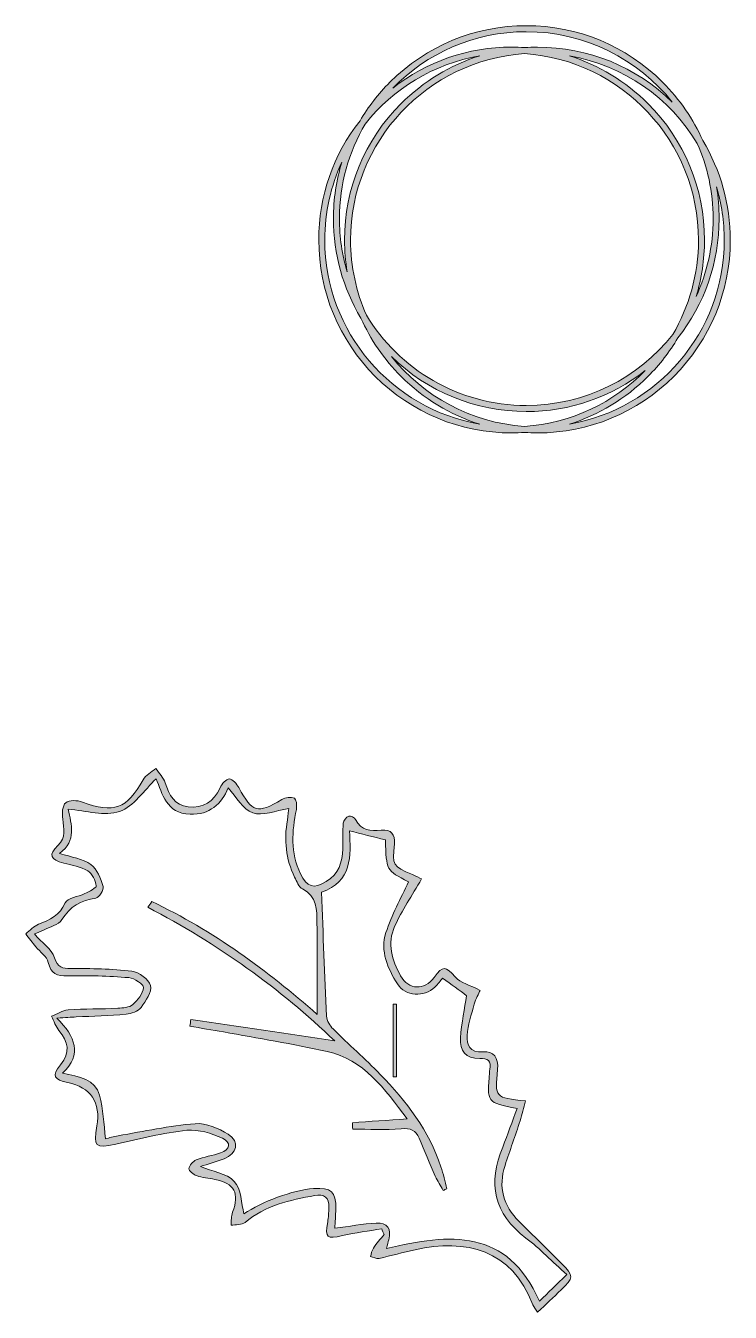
# Model space of a CAD drawing. Header units: inches. Extents: x 792 to 7891, y -1083 to 2748.
# Drawn here: x 2587 to 3759, y -1052 to 1087 of the extents above; entities that cross this region are included whole.
import ezdxf

# ---------------------------------------------------------------- set-up
doc = ezdxf.new("R2010")
doc.units = ezdxf.units.IN
doc.header["$MEASUREMENT"] = 0
doc.layers.add('Layer 1', color=7, linetype='Continuous')

# ---------------------------------------------------------------- blocks, each defined once
blk = doc.blocks.new('block 7')
at = {"layer": 'Layer 1', "lineweight": 0}
for points, knots in [([(3478.6, -971.3), (3455.1, -947.8), (3431.2, -924.6), (3407.6, -901.2), (3380.8, -874.8), (3372.3, -843.8), (3384.1, -807.8), (3392.2, -783), (3401.1, -758.5), (3409.2, -733.7), (3412.7, -723), (3415.1, -711.9), (3418.1, -700.7), (3367.5, -695.3), (3366.9, -695.3), (3371.6, -648.1), (3373.6, -628.5), (3365.4, -617.8), (3347.2, -619), (3325.6, -620.5), (3319.7, -607.8), (3320.9, -591.8), (3322.3, -574.3), (3328, -557), (3332.8, -539.8), (3335.4, -530.6), (3340.2, -522), (3342.5, -516.8), (3326.1, -508.3), (3310.2, -504.4), (3301.1, -494.4), (3284.7, -476.4), (3281.4, -474.9), (3266.2, -495.2), (3249.7, -517.2), (3223.7, -516.4), (3210.3, -492.5), (3196, -466.8), (3187.9, -438.5), (3200.4, -410.5), (3212.3, -383.8), (3229.2, -359.3), (3245.2, -331.5), (3241.4, -329.6), (3235.9, -326.6), (3230.2, -324.2), (3196.5, -309.9), (3196.6, -309.9), (3199.9, -272.9), (3201.3, -257.2), (3195, -248.7), (3177.9, -250.4), (3160.7, -252.1), (3144.5, -251.4), (3135.5, -232.5), (3133.9, -229.3), (3126.7, -225.8), (3124.1, -226.9), (3120, -228.8), (3115.4, -234.3), (3115, -238.5), (3113.8, -252.7), (3114.8, -267), (3114.2, -281.2), (3113.3, -303.5), (3107.6, -323.4), (3086.7, -335.8), (3065.1, -348.6), (3054.9, -345.3), (3043.8, -322.7), (3026.6, -287.9), (3029.7, -252.2), (3036.9, -215.9), (3038.1, -209.7), (3036.8, -198.2), (3033.8, -197.1), (3027.7, -194.8), (3018.4, -196.1), (3012.6, -199.5), (2971.7, -223.6), (2963.8, -221.5), (2941.2, -179.6), (2937.8, -173.4), (2930.8, -165.1), (2925.4, -165.1), (2920.2, -165), (2912.8, -173.5), (2910.1, -179.8), (2899.8, -203.4), (2881.5, -213.9), (2857.2, -211.6), (2834.2, -209.4), (2825.3, -191.6), (2818.7, -171.6), (2815.8, -162.9), (2808.4, -155.8), (2803, -147.9), (2795.9, -154), (2786.2, -158.8), (2782, -166.5), (2755.5, -214.8), (2732.6, -223.2), (2681.2, -203.7), (2672.8, -200.5), (2659, -199.9), (2653.2, -204.7), (2647.6, -209.3), (2647.1, -222.8), (2648.2, -231.9), (2650.2, -247.8), (2654.4, -262.3), (2640.4, -275.9), (2624.3, -291.5), (2627.5, -299), (2649.9, -305.1), (2663.6, -308.8), (2678.3, -311.1), (2690.2, -318.1), (2697.6, -322.4), (2702.4, -334), (2704, -343.1), (2704.6, -346.2), (2692.2, -352.3), (2685.1, -355.8), (2674.1, -361.3), (2656.1, -362.8), (2652.5, -371), (2643.2, -391.9), (2627.1, -399.5), (2608.2, -406.8), (2600.2, -410), (2593.9, -417.4), (2586.7, -422.9), (2592.4, -430), (2597.9, -437.3), (2603.6, -444.4), (2610.7, -453), (2622, -460.5), (2624.3, -470.2), (2628.8, -489.3), (2638.6, -493.1), (2656.4, -492.7), (2690.3, -492), (2724.4, -492.8), (2758.2, -495.6), (2767.3, -496.3), (2783.4, -507.3), (2782.8, -512), (2781.6, -522.2), (2773.2, -533.1), (2764.8, -540.3), (2759.1, -545.3), (2748.6, -546.1), (2740.1, -546.5), (2712.5, -547.8), (2684.7, -547.3), (2657.1, -549.4), (2647.7, -550), (2638.8, -556.2), (2629.7, -559.8), (2633.7, -567.8), (2636.5, -576.8), (2642, -583.6), (2657.1, -602.4), (2662, -619.7), (2644.5, -640.8), (2629.8, -658.6), (2633.7, -665.5), (2656.6, -670.1), (2694.4, -677.7), (2711.9, -703.7), (2705.2, -742.3), (2699.2, -777.3), (2702.5, -779.9), (2736.5, -772.4), (2775.8, -763.7), (2815.2, -753.8), (2855, -749.5), (2874.1, -747.5), (2895.6, -754.6), (2913.8, -762.6), (2929.1, -769.2), (2926.9, -781.3), (2911, -787), (2897.7, -791.8), (2883.2, -793.5), (2870.1, -798.7), (2864.8, -800.8), (2859.3, -807.9), (2858.3, -813.6), (2857.7, -816.6), (2865.7, -823.1), (2870.9, -824.9), (2880.5, -828.2), (2891, -829.2), (2901.1, -831.1), (2934, -837.6), (2942.8, -854.4), (2930.9, -885.9), (2928.4, -892.4), (2929, -900.2), (2928.2, -907.4), (2936.1, -906), (2946.1, -907.1), (2951.5, -902.6), (2985.3, -874.6), (3025.9, -865.4), (3067.4, -858), (3082.6, -855.3), (3092.3, -860.8), (3091.1, -878.2), (3090.6, -886.1), (3090.4, -894), (3089.1, -901.8), (3084.7, -929.1), (3086.9, -930.6), (3113.9, -924.5), (3135.3, -919.6), (3157.2, -917), (3178.9, -913.4), (3180.2, -916.5), (3181.6, -919.7), (3183, -922.8), (3176.9, -930.3), (3170.4, -937.5), (3165, -945.5), (3162.3, -949.5), (3161.6, -954.9), (3160.1, -959.6), (3164.9, -960.7), (3170.1, -963.4), (3174.4, -962.5), (3194.5, -958.2), (3214.3, -952.5), (3234.3, -948), (3318.8, -929.2), (3395.2, -948), (3430.3, -1039.5), (3431.9, -1043.6), (3435.1, -1047), (3438.3, -1052.1), (3452.2, -1038.8), (3464.7, -1026.9), (3477.2, -1015), (3498.2, -995.1), (3498.5, -991.3), (3478.6, -971.3)], [0, 0, 0, 0, 1, 1, 1, 2, 2, 2, 3, 3, 3, 4, 4, 4, 5, 5, 5, 6, 6, 6, 7, 7, 7, 8, 8, 8, 9, 9, 9, 10, 10, 10, 11, 11, 11, 12, 12, 12, 13, 13, 13, 14, 14, 14, 15, 15, 15, 16, 16, 16, 17, 17, 17, 18, 18, 18, 19, 19, 19, 20, 20, 20, 21, 21, 21, 22, 22, 22, 23, 23, 23, 24, 24, 24, 25, 25, 25, 26, 26, 26, 27, 27, 27, 28, 28, 28, 29, 29, 29, 30, 30, 30, 31, 31, 31, 32, 32, 32, 33, 33, 33, 34, 34, 34, 35, 35, 35, 36, 36, 36, 37, 37, 37, 38, 38, 38, 39, 39, 39, 40, 40, 40, 41, 41, 41, 42, 42, 42, 43, 43, 43, 44, 44, 44, 45, 45, 45, 46, 46, 46, 47, 47, 47, 48, 48, 48, 49, 49, 49, 50, 50, 50, 51, 51, 51, 52, 52, 52, 53, 53, 53, 54, 54, 54, 55, 55, 55, 56, 56, 56, 57, 57, 57, 58, 58, 58, 59, 59, 59, 60, 60, 60, 61, 61, 61, 62, 62, 62, 63, 63, 63, 64, 64, 64, 65, 65, 65, 66, 66, 66, 67, 67, 67, 68, 68, 68, 69, 69, 69, 70, 70, 70, 71, 71, 71, 72, 72, 72, 73, 73, 73, 74, 74, 74, 75, 75, 75, 76, 76, 76, 77, 77, 77, 78, 78, 78, 79, 79, 79, 80, 80, 80, 81, 81, 81, 82, 82, 82, 82]), ([(3441.1, -1033.8), (3388.3, -912.4), (3291.6, -920.6), (3187.1, -946.2), (3188.7, -939.6), (3189.6, -935.5), (3190.7, -931.5), (3195.5, -913.3), (3188.2, -902.6), (3169.8, -903.7), (3147.1, -905.1), (3124.6, -909.3), (3100.7, -912.5), (3101.3, -902.3), (3102.4, -891.4), (3102.6, -880.5), (3103.1, -851.3), (3095.2, -844.2), (3065.6, -846.4), (3031.1, -848.8), (2979, -868.4), (2949.7, -888.4), (2945.1, -871.1), (2945.5, -847.1), (2933.7, -834.5), (2920.9, -820.8), (2896.7, -817.6), (2877.2, -809.8), (2890, -805.6), (2903.6, -801.6), (2916.8, -796.7), (2938.5, -788.7), (2943.1, -768.2), (2923.5, -756.1), (2907.5, -746.1), (2886.6, -737.1), (2868.7, -738.5), (2825.7, -741.8), (2783.1, -751.3), (2740.4, -758.6), (2732.7, -759.9), (2725.2, -762.1), (2719.7, -763.4), (2716.5, -738.4), (2715.8, -714.1), (2709.6, -691.3), (2702.3, -664.2), (2676.2, -660.6), (2648.1, -654.4), (2681, -622.7), (2669.5, -594.1), (2638.6, -563), (2653.2, -562), (2662, -561.4), (2670.8, -560.9), (2698.4, -559.5), (2726.1, -559), (2753.6, -556.4), (2762.4, -555.6), (2773.5, -551.5), (2778.5, -545.1), (2786.6, -534.5), (2796.9, -519.1), (2794.4, -508.7), (2791.8, -498.5), (2775, -486.4), (2763.3, -484.9), (2729.7, -480.6), (2695.6, -480.5), (2661.6, -480.5), (2647.3, -480.5), (2640.4, -478.6), (2634.6, -462.7), (2629.2, -448), (2613.6, -437.1), (2601.2, -422.9), (2605.8, -421), (2611.4, -419.2), (2616.5, -416.5), (2627, -411.1), (2641.3, -407.9), (2646.8, -399.1), (2660.6, -377.5), (2678.4, -366.8), (2703.3, -363.3), (2708.5, -362.5), (2717.2, -349), (2715.7, -344.1), (2711.6, -330.8), (2705.6, -314.9), (2695.1, -307.5), (2681.7, -297.9), (2663.1, -295.5), (2643.1, -288.9), (2671.9, -267.9), (2662.7, -240.8), (2657.3, -215.6), (2687.6, -217.8), (2718.4, -227.8), (2742.9, -219.3), (2766.5, -211.2), (2783.5, -184), (2803.8, -164.9), (2813.8, -189.5), (2820.6, -222.7), (2860, -223.9), (2892.7, -225), (2912.6, -206.7), (2923.4, -180.1), (2937.1, -194.9), (2948, -216), (2964.3, -221.7), (2980.7, -227.4), (3002.5, -217.8), (3024.3, -214.5), (3023.9, -217.6), (3023.4, -225.6), (3022, -233.5), (3016.2, -266.4), (3019.2, -298.3), (3034, -328.5), (3037.5, -335.5), (3040.8, -344.8), (3046.9, -348), (3071.4, -360.6), (3070.9, -383), (3071.2, -404.8), (3071.8, -455.3), (3071.4, -505.8), (3071.4, -556.7), (2989.1, -484.2), (2898.7, -417.3), (2796.3, -369.1), (2794.1, -372.3), (2791.9, -375.5), (2789.7, -378.6), (2905.5, -438.9), (3010.3, -513.8), (3100.8, -600.8), (3022.7, -589.2), (2942.1, -577.3), (2861.6, -565.4), (2860.9, -569.1), (2860.2, -572.8), (2859.6, -576.4), (2878.2, -579.6), (2897, -582.5), (2915.6, -585.9), (2973.1, -596.5), (3030.8, -605.8), (3087.9, -618.3), (3149.1, -631.7), (3182.8, -680), (3221.3, -730.4), (3188.1, -732.7), (3159.1, -734.8), (3130.1, -736.8), (3130.3, -740.4), (3130.5, -744), (3130.7, -747.5), (3157.6, -747.5), (3184.7, -749.1), (3211.4, -746.9), (3226.5, -745.6), (3235.5, -748.8), (3241.1, -762.6), (3249.8, -783.8), (3258.7, -804.9), (3268, -825.9), (3271.6, -834), (3276.6, -841.6), (3281, -849.4), (3283.1, -848.6), (3285.2, -847.8), (3287.3, -846.9), (3284, -834.6), (3281.4, -822.1), (3277.4, -810), (3257.3, -750), (3220.1, -701.1), (3176.6, -656.6), (3151.2, -630.7), (3123.9, -606.6), (3098.2, -581), (3092.8, -575.6), (3087.5, -567.1), (3087.1, -559.8), (3083.8, -492), (3081.5, -424.2), (3078.8, -353.4), (3129, -336.7), (3128.4, -293.3), (3125.1, -251.5), (3145.2, -256.5), (3164.9, -261.5), (3185, -266.5), (3186.5, -317.4), (3186.5, -317.4), (3223.4, -336), (3210.6, -364.3), (3195.4, -391.6), (3185.9, -420.7), (3175.8, -451.4), (3188.9, -480.3), (3205.1, -506), (3218.4, -527.1), (3249.1, -528.6), (3267.5, -511.2), (3272.6, -506.4), (3276.6, -500.5), (3280.2, -496.2), (3295, -507.1), (3308, -516.7), (3320.1, -525.6), (3317, -546.4), (3311.5, -571), (3310, -595.9), (3308.8, -616.2), (3317.7, -631.4), (3342.3, -629.8), (3354.9, -629.1), (3362.3, -634.3), (3358.7, -648.5), (3358.3, -650), (3358.3, -651.6), (3358.2, -653.2), (3353.7, -703.1), (3353.7, -703.1), (3404, -713.4), (3396, -734.9), (3388.7, -756.4), (3380.1, -777.3), (3355.4, -837.5), (3365.1, -888), (3418.9, -928.7), (3442.1, -946.3), (3462.5, -967.6), (3486.6, -989.5), (3469.1, -1006.5), (3456.4, -1018.9), (3441.1, -1033.8)], [0, 0, 0, 0, 1, 1, 1, 2, 2, 2, 3, 3, 3, 4, 4, 4, 5, 5, 5, 6, 6, 6, 7, 7, 7, 8, 8, 8, 9, 9, 9, 10, 10, 10, 11, 11, 11, 12, 12, 12, 13, 13, 13, 14, 14, 14, 15, 15, 15, 16, 16, 16, 17, 17, 17, 18, 18, 18, 19, 19, 19, 20, 20, 20, 21, 21, 21, 22, 22, 22, 23, 23, 23, 24, 24, 24, 25, 25, 25, 26, 26, 26, 27, 27, 27, 28, 28, 28, 29, 29, 29, 30, 30, 30, 31, 31, 31, 32, 32, 32, 33, 33, 33, 34, 34, 34, 35, 35, 35, 36, 36, 36, 37, 37, 37, 38, 38, 38, 39, 39, 39, 40, 40, 40, 41, 41, 41, 42, 42, 42, 43, 43, 43, 44, 44, 44, 45, 45, 45, 46, 46, 46, 47, 47, 47, 48, 48, 48, 49, 49, 49, 50, 50, 50, 51, 51, 51, 52, 52, 52, 53, 53, 53, 54, 54, 54, 55, 55, 55, 56, 56, 56, 57, 57, 57, 58, 58, 58, 59, 59, 59, 60, 60, 60, 61, 61, 61, 62, 62, 62, 63, 63, 63, 64, 64, 64, 65, 65, 65, 66, 66, 66, 67, 67, 67, 68, 68, 68, 69, 69, 69, 70, 70, 70, 71, 71, 71, 72, 72, 72, 73, 73, 73, 74, 74, 74, 75, 75, 75, 76, 76, 76, 77, 77, 77, 78, 78, 78, 79, 79, 79, 80, 80, 80, 80])]:
    blk.add_open_spline(points, degree=3, knots=knots, dxfattribs=at)

msp = doc.modelspace()

# ---------------------------------------------------------------- hatches: boundary and pattern name
at = {"layer": 'Layer 1', "true_color": 0x54320c}
h = msp.add_hatch(color=48, dxfattribs=at)
h.dxf.hatch_style = 2
edge = h.paths.add_edge_path()
edge.add_spline(control_points=[(3713, 896.4), (3697.2, 932.1), (3674.7, 965), (3646.2, 993.5), (3585.7, 1054.1), (3505.1, 1087.5), (3419.4, 1087.5), (3333.7, 1087.5), (3253.2, 1054.1), (3192.6, 993.5), (3173.2, 974.1), (3156.5, 952.6), (3142.9, 929.5), (3098.4, 873.2), (3074.2, 804), (3074.2, 731.1), (3074.2, 645.4), (3107.6, 564.9), (3168.2, 504.3), (3228.8, 443.7), (3309.3, 410.3), (3395, 410.3), (3402.2, 410.3), (3409.4, 410.6), (3416.5, 411), (3423.6, 410.6), (3430.7, 410.3), (3437.9, 410.3), (3523.6, 410.3), (3604.2, 443.7), (3664.7, 504.3), (3725.3, 564.9), (3758.7, 645.4), (3758.7, 731.1), (3758.7, 790.3), (3742.8, 847), (3713, 896.4)], knot_values=[0, 0, 0, 0, 1, 1, 1, 2, 2, 2, 3, 3, 3, 4, 4, 4, 5, 5, 5, 6, 6, 6, 7, 7, 7, 8, 8, 8, 9, 9, 9, 10, 10, 10, 11, 11, 11, 12, 12, 12, 12], degree=3, periodic=1)
edge = h.paths.add_edge_path()
edge.add_spline(control_points=[(3730.2, 766.7), (3730.2, 720.4), (3720, 676.5), (3701.9, 637.1), (3711, 667.1), (3715.8, 698.8), (3715.8, 731.1), (3715.8, 816.8), (3682.4, 897.4), (3621.8, 957.9), (3584.6, 995.2), (3539.8, 1022.1), (3491, 1037.4), (3581.2, 1021.8), (3658.2, 967.2), (3703.9, 891.7), (3720.8, 853.4), (3730.2, 811.1), (3730.2, 766.7)], knot_values=[0, 0, 0, 0, 1, 1, 1, 2, 2, 2, 3, 3, 3, 4, 4, 4, 5, 5, 5, 6, 6, 6, 6], degree=3, periodic=1)
edge = h.paths.add_edge_path()
edge.add_spline(control_points=[(3416.5, 421.1), (3327, 427.2), (3247.8, 471.4), (3195, 537.5), (3255.3, 478.4), (3334.9, 445.9), (3419.4, 445.9), (3492.1, 445.9), (3561, 469.9), (3617.3, 514.1), (3565.5, 461.1), (3494.9, 426.5), (3416.5, 421.1)], knot_values=[0, 0, 0, 0, 1, 1, 1, 2, 2, 2, 3, 3, 3, 4, 4, 4, 4], degree=3, periodic=1)
edge = h.paths.add_edge_path()
edge.add_spline(control_points=[(3419.4, 455.9), (3306.8, 455.9), (3207.9, 516.1), (3153.4, 606.1), (3136.5, 644.4), (3127.1, 686.7), (3127.1, 731.1), (3127.1, 895.3), (3255.1, 1030.1), (3416.5, 1041.1), (3577.9, 1030.1), (3705.8, 895.3), (3705.8, 731.1), (3705.8, 673.8), (3690.2, 620), (3662.9, 573.8), (3606, 502), (3518, 455.9), (3419.4, 455.9)], knot_values=[0, 0, 0, 0, 1, 1, 1, 2, 2, 2, 3, 3, 3, 4, 4, 4, 5, 5, 5, 6, 6, 6, 6], degree=3, periodic=1)
edge = h.paths.add_edge_path()
edge.add_spline(control_points=[(3341.9, 1037.4), (3293.1, 1022.1), (3248.3, 995.2), (3211.1, 957.9), (3150.5, 897.4), (3117.1, 816.8), (3117.1, 731.1), (3117.1, 713.2), (3118.6, 695.6), (3121.4, 678.3), (3113.1, 706.3), (3108.6, 736), (3108.6, 766.7), (3108.6, 824), (3124.3, 877.8), (3151.5, 924), (3198, 982.6), (3265.2, 1024.1), (3341.9, 1037.4)], knot_values=[0, 0, 0, 0, 1, 1, 1, 2, 2, 2, 3, 3, 3, 4, 4, 4, 5, 5, 5, 6, 6, 6, 6], degree=3, periodic=1)
edge = h.paths.add_edge_path()
edge.add_spline(control_points=[(3419.4, 1077.5), (3517.6, 1077.5), (3605.3, 1031.7), (3662.3, 960.3), (3602, 1019.4), (3522.5, 1051.9), (3437.9, 1051.9), (3430.7, 1051.9), (3423.6, 1051.6), (3416.5, 1051.2), (3409.4, 1051.6), (3402.2, 1051.9), (3395, 1051.9), (3322.4, 1051.9), (3253.4, 1027.9), (3197.2, 983.7), (3253.6, 1041.5), (3332.4, 1077.5), (3419.4, 1077.5)], knot_values=[0, 0, 0, 0, 1, 1, 1, 2, 2, 2, 3, 3, 3, 4, 4, 4, 5, 5, 5, 6, 6, 6, 6], degree=3, periodic=1)
edge = h.paths.add_edge_path()
edge.add_spline(control_points=[(3084.2, 731.1), (3084.2, 777.3), (3094.4, 821.3), (3112.6, 860.7), (3103.4, 830.6), (3098.6, 799), (3098.6, 766.7), (3098.6, 707.5), (3114.5, 650.8), (3144.3, 601.4), (3160.1, 565.7), (3182.6, 532.8), (3211.1, 504.3), (3248.3, 467.1), (3293.1, 440.1), (3341.9, 424.9), (3195.8, 450.1), (3084.2, 577.8), (3084.2, 731.1)], knot_values=[0, 0, 0, 0, 1, 1, 1, 2, 2, 2, 3, 3, 3, 4, 4, 4, 5, 5, 5, 6, 6, 6, 6], degree=3, periodic=1)
edge = h.paths.add_edge_path()
edge.add_spline(control_points=[(3491, 424.9), (3539.8, 440.1), (3584.6, 467.1), (3621.8, 504.3), (3641.3, 523.7), (3657.9, 545.2), (3671.5, 568.2), (3716, 624.6), (3740.2, 693.8), (3740.2, 766.7), (3740.2, 784.6), (3738.7, 802.2), (3735.9, 819.5), (3744.2, 791.5), (3748.7, 761.8), (3748.7, 731.1), (3748.7, 577.8), (3637.2, 450.1), (3491, 424.9)], knot_values=[0, 0, 0, 0, 1, 1, 1, 2, 2, 2, 3, 3, 3, 4, 4, 4, 5, 5, 5, 6, 6, 6, 6], degree=3, periodic=1)
h = msp.add_hatch(color=48, dxfattribs=at)
h.dxf.hatch_style = 2
edge = h.paths.add_edge_path()
edge.add_spline(control_points=[(3198, -539.6), (3198, -539.6), (3198, -660.3), (3198, -660.3), (3199.7, -660.3), (3201.5, -660.4), (3203.3, -660.4), (3203.3, -660.4), (3203.3, -539.5), (3203.3, -539.5), (3201.5, -539.5), (3199.7, -539.6), (3198, -539.6)], knot_values=[0, 0, 0, 0, 1, 1, 1, 2, 2, 2, 3, 3, 3, 4, 4, 4, 4], degree=3, periodic=1)
edge = h.paths.add_edge_path()
edge.add_spline(control_points=[(3198, -539.6), (3198, -539.6), (3198, -660.3), (3198, -660.3), (3199.7, -660.3), (3201.5, -660.4), (3203.3, -660.4), (3203.3, -660.4), (3203.3, -539.5), (3203.3, -539.5), (3201.5, -539.5), (3199.7, -539.6), (3198, -539.6)], knot_values=[0, 0, 0, 0, 1, 1, 1, 2, 2, 2, 3, 3, 3, 4, 4, 4, 4], degree=3, periodic=1)
edge = h.paths.add_edge_path()
edge.add_spline(control_points=[(3478.6, -971.3), (3455.1, -947.8), (3431.2, -924.6), (3407.6, -901.2), (3380.8, -874.8), (3372.3, -843.8), (3384.1, -807.8), (3392.2, -783), (3401.1, -758.5), (3409.2, -733.7), (3412.7, -723), (3415.1, -711.9), (3418.1, -700.7), (3367.5, -695.3), (3366.9, -695.3), (3371.6, -648.1), (3373.6, -628.5), (3365.4, -617.8), (3347.2, -619), (3325.6, -620.5), (3319.7, -607.8), (3320.9, -591.8), (3322.3, -574.3), (3328, -557), (3332.8, -539.8), (3335.4, -530.6), (3340.2, -522), (3342.5, -516.8), (3326.1, -508.3), (3310.2, -504.4), (3301.1, -494.4), (3284.7, -476.4), (3281.4, -474.9), (3266.2, -495.2), (3249.7, -517.2), (3223.7, -516.4), (3210.3, -492.5), (3196, -466.8), (3187.9, -438.5), (3200.4, -410.5), (3212.3, -383.8), (3229.2, -359.3), (3245.2, -331.5), (3241.4, -329.6), (3235.9, -326.6), (3230.2, -324.2), (3196.5, -309.9), (3196.6, -309.9), (3199.9, -272.9), (3201.3, -257.2), (3195, -248.7), (3177.9, -250.4), (3160.7, -252.1), (3144.5, -251.4), (3135.5, -232.5), (3133.9, -229.3), (3126.7, -225.8), (3124.1, -226.9), (3120, -228.8), (3115.4, -234.3), (3115, -238.5), (3113.8, -252.7), (3114.8, -267), (3114.2, -281.2), (3113.3, -303.5), (3107.6, -323.4), (3086.7, -335.8), (3065.1, -348.6), (3054.9, -345.3), (3043.8, -322.7), (3026.6, -287.9), (3029.7, -252.2), (3036.9, -215.9), (3038.1, -209.7), (3036.8, -198.2), (3033.8, -197.1), (3027.7, -194.8), (3018.4, -196.1), (3012.6, -199.5), (2971.7, -223.6), (2963.8, -221.5), (2941.2, -179.6), (2937.8, -173.4), (2930.8, -165.1), (2925.4, -165.1), (2920.2, -165), (2912.8, -173.5), (2910.1, -179.8), (2899.8, -203.4), (2881.5, -213.9), (2857.2, -211.6), (2834.2, -209.4), (2825.3, -191.6), (2818.7, -171.6), (2815.8, -162.9), (2808.4, -155.8), (2803, -147.9), (2795.9, -154), (2786.2, -158.8), (2782, -166.5), (2755.5, -214.8), (2732.6, -223.2), (2681.2, -203.7), (2672.8, -200.5), (2659, -199.9), (2653.2, -204.7), (2647.6, -209.3), (2647.1, -222.8), (2648.2, -231.9), (2650.2, -247.8), (2654.4, -262.3), (2640.4, -275.9), (2624.3, -291.5), (2627.5, -299), (2649.9, -305.1), (2663.6, -308.8), (2678.3, -311.1), (2690.2, -318.1), (2697.6, -322.4), (2702.4, -334), (2704, -343.1), (2704.6, -346.2), (2692.2, -352.3), (2685.1, -355.8), (2674.1, -361.3), (2656.1, -362.8), (2652.5, -371), (2643.2, -391.9), (2627.1, -399.5), (2608.2, -406.8), (2600.2, -410), (2593.9, -417.4), (2586.7, -422.9), (2592.4, -430), (2597.9, -437.3), (2603.6, -444.4), (2610.7, -453), (2622, -460.5), (2624.3, -470.2), (2628.8, -489.3), (2638.6, -493.1), (2656.4, -492.7), (2690.3, -492), (2724.4, -492.8), (2758.2, -495.6), (2767.3, -496.3), (2783.4, -507.3), (2782.8, -512), (2781.6, -522.2), (2773.2, -533.1), (2764.8, -540.3), (2759.1, -545.3), (2748.6, -546.1), (2740.1, -546.5), (2712.5, -547.8), (2684.7, -547.3), (2657.1, -549.4), (2647.7, -550), (2638.8, -556.2), (2629.7, -559.8), (2633.7, -567.8), (2636.5, -576.8), (2642, -583.6), (2657.1, -602.4), (2662, -619.7), (2644.5, -640.8), (2629.8, -658.6), (2633.7, -665.5), (2656.6, -670.1), (2694.4, -677.7), (2711.9, -703.7), (2705.2, -742.3), (2699.2, -777.3), (2702.5, -779.9), (2736.5, -772.4), (2775.8, -763.7), (2815.2, -753.8), (2855, -749.5), (2874.1, -747.5), (2895.6, -754.6), (2913.8, -762.6), (2929.1, -769.2), (2926.9, -781.3), (2911, -787), (2897.7, -791.8), (2883.2, -793.5), (2870.1, -798.7), (2864.8, -800.8), (2859.3, -807.9), (2858.3, -813.6), (2857.7, -816.6), (2865.7, -823.1), (2870.9, -824.9), (2880.5, -828.2), (2891, -829.2), (2901.1, -831.1), (2934, -837.6), (2942.8, -854.4), (2930.9, -885.9), (2928.4, -892.4), (2929, -900.2), (2928.2, -907.4), (2936.1, -906), (2946.1, -907.1), (2951.5, -902.6), (2985.3, -874.6), (3025.9, -865.4), (3067.4, -858), (3082.6, -855.3), (3092.3, -860.8), (3091.1, -878.2), (3090.6, -886.1), (3090.4, -894), (3089.1, -901.8), (3084.7, -929.1), (3086.9, -930.6), (3113.9, -924.5), (3135.3, -919.6), (3157.2, -917), (3178.9, -913.4), (3180.2, -916.5), (3181.6, -919.7), (3183, -922.8), (3176.9, -930.3), (3170.4, -937.5), (3165, -945.5), (3162.3, -949.5), (3161.6, -954.9), (3160.1, -959.6), (3164.9, -960.7), (3170.1, -963.4), (3174.4, -962.5), (3194.5, -958.2), (3214.3, -952.5), (3234.3, -948), (3318.8, -929.2), (3395.2, -948), (3430.3, -1039.5), (3431.9, -1043.6), (3435.1, -1047), (3438.3, -1052.1), (3452.2, -1038.8), (3464.7, -1026.9), (3477.2, -1015), (3498.2, -995.1), (3498.5, -991.3), (3478.6, -971.3)], knot_values=[0, 0, 0, 0, 1, 1, 1, 2, 2, 2, 3, 3, 3, 4, 4, 4, 5, 5, 5, 6, 6, 6, 7, 7, 7, 8, 8, 8, 9, 9, 9, 10, 10, 10, 11, 11, 11, 12, 12, 12, 13, 13, 13, 14, 14, 14, 15, 15, 15, 16, 16, 16, 17, 17, 17, 18, 18, 18, 19, 19, 19, 20, 20, 20, 21, 21, 21, 22, 22, 22, 23, 23, 23, 24, 24, 24, 25, 25, 25, 26, 26, 26, 27, 27, 27, 28, 28, 28, 29, 29, 29, 30, 30, 30, 31, 31, 31, 32, 32, 32, 33, 33, 33, 34, 34, 34, 35, 35, 35, 36, 36, 36, 37, 37, 37, 38, 38, 38, 39, 39, 39, 40, 40, 40, 41, 41, 41, 42, 42, 42, 43, 43, 43, 44, 44, 44, 45, 45, 45, 46, 46, 46, 47, 47, 47, 48, 48, 48, 49, 49, 49, 50, 50, 50, 51, 51, 51, 52, 52, 52, 53, 53, 53, 54, 54, 54, 55, 55, 55, 56, 56, 56, 57, 57, 57, 58, 58, 58, 59, 59, 59, 60, 60, 60, 61, 61, 61, 62, 62, 62, 63, 63, 63, 64, 64, 64, 65, 65, 65, 66, 66, 66, 67, 67, 67, 68, 68, 68, 69, 69, 69, 70, 70, 70, 71, 71, 71, 72, 72, 72, 73, 73, 73, 74, 74, 74, 75, 75, 75, 76, 76, 76, 77, 77, 77, 78, 78, 78, 79, 79, 79, 80, 80, 80, 81, 81, 81, 82, 82, 82, 82], degree=3, periodic=1)
edge = h.paths.add_edge_path()
edge.add_spline(control_points=[(3441.1, -1033.8), (3388.3, -912.4), (3291.6, -920.6), (3187.1, -946.2), (3188.7, -939.6), (3189.6, -935.5), (3190.7, -931.5), (3195.5, -913.3), (3188.2, -902.6), (3169.8, -903.7), (3147.1, -905.1), (3124.6, -909.3), (3100.7, -912.5), (3101.3, -902.3), (3102.4, -891.4), (3102.6, -880.5), (3103.1, -851.3), (3095.2, -844.2), (3065.6, -846.4), (3031.1, -848.8), (2979, -868.4), (2949.7, -888.4), (2945.1, -871.1), (2945.5, -847.1), (2933.7, -834.5), (2920.9, -820.8), (2896.7, -817.6), (2877.2, -809.8), (2890, -805.6), (2903.6, -801.6), (2916.8, -796.7), (2938.5, -788.7), (2943.1, -768.2), (2923.5, -756.1), (2907.5, -746.1), (2886.6, -737.1), (2868.7, -738.5), (2825.7, -741.8), (2783.1, -751.3), (2740.4, -758.6), (2732.7, -759.9), (2725.2, -762.1), (2719.7, -763.4), (2716.5, -738.4), (2715.8, -714.1), (2709.6, -691.3), (2702.3, -664.2), (2676.2, -660.6), (2648.1, -654.4), (2681, -622.7), (2669.5, -594.1), (2638.6, -563), (2653.2, -562), (2662, -561.4), (2670.8, -560.9), (2698.4, -559.5), (2726.1, -559), (2753.6, -556.4), (2762.4, -555.6), (2773.5, -551.5), (2778.5, -545.1), (2786.6, -534.5), (2796.9, -519.1), (2794.4, -508.7), (2791.8, -498.5), (2775, -486.4), (2763.3, -484.9), (2729.7, -480.6), (2695.6, -480.5), (2661.6, -480.5), (2647.3, -480.5), (2640.4, -478.6), (2634.6, -462.7), (2629.2, -448), (2613.6, -437.1), (2601.2, -422.9), (2605.8, -421), (2611.4, -419.2), (2616.5, -416.5), (2627, -411.1), (2641.3, -407.9), (2646.8, -399.1), (2660.6, -377.5), (2678.4, -366.8), (2703.3, -363.3), (2708.5, -362.5), (2717.2, -349), (2715.7, -344.1), (2711.6, -330.8), (2705.6, -314.9), (2695.1, -307.5), (2681.7, -297.9), (2663.1, -295.5), (2643.1, -288.9), (2671.9, -267.9), (2662.7, -240.8), (2657.3, -215.6), (2687.6, -217.8), (2718.4, -227.8), (2742.9, -219.3), (2766.5, -211.2), (2783.5, -184), (2803.8, -164.9), (2813.8, -189.5), (2820.6, -222.7), (2860, -223.9), (2892.7, -225), (2912.6, -206.7), (2923.4, -180.1), (2937.1, -194.9), (2948, -216), (2964.3, -221.7), (2980.7, -227.4), (3002.5, -217.8), (3024.3, -214.5), (3023.9, -217.6), (3023.4, -225.6), (3022, -233.5), (3016.2, -266.4), (3019.2, -298.3), (3034, -328.5), (3037.5, -335.5), (3040.8, -344.8), (3046.9, -348), (3071.4, -360.6), (3070.9, -383), (3071.2, -404.8), (3071.8, -455.3), (3071.4, -505.8), (3071.4, -556.7), (2989.1, -484.2), (2898.7, -417.3), (2796.3, -369.1), (2794.1, -372.3), (2791.9, -375.5), (2789.7, -378.6), (2905.5, -438.9), (3010.3, -513.8), (3100.8, -600.8), (3022.7, -589.2), (2942.1, -577.3), (2861.6, -565.4), (2860.9, -569.1), (2860.2, -572.8), (2859.6, -576.4), (2878.2, -579.6), (2897, -582.5), (2915.6, -585.9), (2973.1, -596.5), (3030.8, -605.8), (3087.9, -618.3), (3149.1, -631.7), (3182.8, -680), (3221.3, -730.4), (3188.1, -732.7), (3159.1, -734.8), (3130.1, -736.8), (3130.3, -740.4), (3130.5, -744), (3130.7, -747.5), (3157.6, -747.5), (3184.7, -749.1), (3211.4, -746.9), (3226.5, -745.6), (3235.5, -748.8), (3241.1, -762.6), (3249.8, -783.8), (3258.7, -804.9), (3268, -825.9), (3271.6, -834), (3276.6, -841.6), (3281, -849.4), (3283.1, -848.6), (3285.2, -847.8), (3287.3, -846.9), (3284, -834.6), (3281.4, -822.1), (3277.4, -810), (3257.3, -750), (3220.1, -701.1), (3176.6, -656.6), (3151.2, -630.7), (3123.9, -606.6), (3098.2, -581), (3092.8, -575.6), (3087.5, -567.1), (3087.1, -559.8), (3083.8, -492), (3081.5, -424.2), (3078.8, -353.4), (3129, -336.7), (3128.4, -293.3), (3125.1, -251.5), (3145.2, -256.5), (3164.9, -261.5), (3185, -266.5), (3186.5, -317.4), (3186.5, -317.4), (3223.4, -336), (3210.6, -364.3), (3195.4, -391.6), (3185.9, -420.7), (3175.8, -451.4), (3188.9, -480.3), (3205.1, -506), (3218.4, -527.1), (3249.1, -528.6), (3267.5, -511.2), (3272.6, -506.4), (3276.6, -500.5), (3280.2, -496.2), (3295, -507.1), (3308, -516.7), (3320.1, -525.6), (3317, -546.4), (3311.5, -571), (3310, -595.9), (3308.8, -616.2), (3317.7, -631.4), (3342.3, -629.8), (3354.9, -629.1), (3362.3, -634.3), (3358.7, -648.5), (3358.3, -650), (3358.3, -651.6), (3358.2, -653.2), (3353.7, -703.1), (3353.7, -703.1), (3404, -713.4), (3396, -734.9), (3388.7, -756.4), (3380.1, -777.3), (3355.4, -837.5), (3365.1, -888), (3418.9, -928.7), (3442.1, -946.3), (3462.5, -967.6), (3486.6, -989.5), (3469.1, -1006.5), (3456.4, -1018.9), (3441.1, -1033.8)], knot_values=[0, 0, 0, 0, 1, 1, 1, 2, 2, 2, 3, 3, 3, 4, 4, 4, 5, 5, 5, 6, 6, 6, 7, 7, 7, 8, 8, 8, 9, 9, 9, 10, 10, 10, 11, 11, 11, 12, 12, 12, 13, 13, 13, 14, 14, 14, 15, 15, 15, 16, 16, 16, 17, 17, 17, 18, 18, 18, 19, 19, 19, 20, 20, 20, 21, 21, 21, 22, 22, 22, 23, 23, 23, 24, 24, 24, 25, 25, 25, 26, 26, 26, 27, 27, 27, 28, 28, 28, 29, 29, 29, 30, 30, 30, 31, 31, 31, 32, 32, 32, 33, 33, 33, 34, 34, 34, 35, 35, 35, 36, 36, 36, 37, 37, 37, 38, 38, 38, 39, 39, 39, 40, 40, 40, 41, 41, 41, 42, 42, 42, 43, 43, 43, 44, 44, 44, 45, 45, 45, 46, 46, 46, 47, 47, 47, 48, 48, 48, 49, 49, 49, 50, 50, 50, 51, 51, 51, 52, 52, 52, 53, 53, 53, 54, 54, 54, 55, 55, 55, 56, 56, 56, 57, 57, 57, 58, 58, 58, 59, 59, 59, 60, 60, 60, 61, 61, 61, 62, 62, 62, 63, 63, 63, 64, 64, 64, 65, 65, 65, 66, 66, 66, 67, 67, 67, 68, 68, 68, 69, 69, 69, 70, 70, 70, 71, 71, 71, 72, 72, 72, 73, 73, 73, 74, 74, 74, 75, 75, 75, 76, 76, 76, 77, 77, 77, 78, 78, 78, 79, 79, 79, 80, 80, 80, 80], degree=3, periodic=1)
edge = h.paths.add_edge_path()
edge.add_spline(control_points=[(3198, -660.3), (3199.7, -660.3), (3201.5, -660.4), (3203.3, -660.4), (3203.3, -660.4), (3203.3, -539.5), (3203.3, -539.5), (3201.5, -539.5), (3199.7, -539.6), (3198, -539.6), (3198, -539.6), (3198, -660.3), (3198, -660.3)], knot_values=[0, 0, 0, 0, 1, 1, 1, 2, 2, 2, 3, 3, 3, 4, 4, 4, 4], degree=3, periodic=1)

# ---------------------------------------------------------------- linework, layer by layer
at = {"layer": 'Layer 1', "lineweight": 0}
for points, knots in [([(3713, 896.4), (3697.2, 932.1), (3674.7, 965), (3646.2, 993.5), (3585.7, 1054.1), (3505.1, 1087.5), (3419.4, 1087.5), (3333.7, 1087.5), (3253.2, 1054.1), (3192.6, 993.5), (3173.2, 974.1), (3156.5, 952.6), (3142.9, 929.5), (3098.4, 873.2), (3074.2, 804), (3074.2, 731.1), (3074.2, 645.4), (3107.6, 564.9), (3168.2, 504.3), (3228.8, 443.7), (3309.3, 410.3), (3395, 410.3), (3402.2, 410.3), (3409.4, 410.6), (3416.5, 411), (3423.6, 410.6), (3430.7, 410.3), (3437.9, 410.3), (3523.6, 410.3), (3604.2, 443.7), (3664.7, 504.3), (3725.3, 564.9), (3758.7, 645.4), (3758.7, 731.1), (3758.7, 790.3), (3742.8, 847), (3713, 896.4)], [0, 0, 0, 0, 1, 1, 1, 2, 2, 2, 3, 3, 3, 4, 4, 4, 5, 5, 5, 6, 6, 6, 7, 7, 7, 8, 8, 8, 9, 9, 9, 10, 10, 10, 11, 11, 11, 12, 12, 12, 12]), ([(3419.4, 1077.5), (3517.6, 1077.5), (3605.3, 1031.7), (3662.3, 960.3), (3602, 1019.4), (3522.5, 1051.9), (3437.9, 1051.9), (3430.7, 1051.9), (3423.6, 1051.6), (3416.5, 1051.2), (3409.4, 1051.6), (3402.2, 1051.9), (3395, 1051.9), (3322.4, 1051.9), (3253.4, 1027.9), (3197.2, 983.7), (3253.6, 1041.5), (3332.4, 1077.5), (3419.4, 1077.5)], [0, 0, 0, 0, 1, 1, 1, 2, 2, 2, 3, 3, 3, 4, 4, 4, 5, 5, 5, 6, 6, 6, 6]), ([(3341.9, 1037.4), (3293.1, 1022.1), (3248.3, 995.2), (3211.1, 957.9), (3150.5, 897.4), (3117.1, 816.8), (3117.1, 731.1), (3117.1, 713.2), (3118.6, 695.6), (3121.4, 678.3), (3113.1, 706.3), (3108.6, 736), (3108.6, 766.7), (3108.6, 824), (3124.3, 877.8), (3151.5, 924), (3198, 982.6), (3265.2, 1024.1), (3341.9, 1037.4)], [0, 0, 0, 0, 1, 1, 1, 2, 2, 2, 3, 3, 3, 4, 4, 4, 5, 5, 5, 6, 6, 6, 6]), ([(3419.4, 455.9), (3306.8, 455.9), (3207.9, 516.1), (3153.4, 606.1), (3136.5, 644.4), (3127.1, 686.7), (3127.1, 731.1), (3127.1, 895.3), (3255.1, 1030.1), (3416.5, 1041.1), (3577.9, 1030.1), (3705.8, 895.3), (3705.8, 731.1), (3705.8, 673.8), (3690.2, 620), (3662.9, 573.8), (3606, 502), (3518, 455.9), (3419.4, 455.9)], [0, 0, 0, 0, 1, 1, 1, 2, 2, 2, 3, 3, 3, 4, 4, 4, 5, 5, 5, 6, 6, 6, 6]), ([(3730.2, 766.7), (3730.2, 720.4), (3720, 676.5), (3701.9, 637.1), (3711, 667.1), (3715.8, 698.8), (3715.8, 731.1), (3715.8, 816.8), (3682.4, 897.4), (3621.8, 957.9), (3584.6, 995.2), (3539.8, 1022.1), (3491, 1037.4), (3581.2, 1021.8), (3658.2, 967.2), (3703.9, 891.7), (3720.8, 853.4), (3730.2, 811.1), (3730.2, 766.7)], [0, 0, 0, 0, 1, 1, 1, 2, 2, 2, 3, 3, 3, 4, 4, 4, 5, 5, 5, 6, 6, 6, 6]), ([(3084.2, 731.1), (3084.2, 777.3), (3094.4, 821.3), (3112.6, 860.7), (3103.4, 830.6), (3098.6, 799), (3098.6, 766.7), (3098.6, 707.5), (3114.5, 650.8), (3144.3, 601.4), (3160.1, 565.7), (3182.6, 532.8), (3211.1, 504.3), (3248.3, 467.1), (3293.1, 440.1), (3341.9, 424.9), (3195.8, 450.1), (3084.2, 577.8), (3084.2, 731.1)], [0, 0, 0, 0, 1, 1, 1, 2, 2, 2, 3, 3, 3, 4, 4, 4, 5, 5, 5, 6, 6, 6, 6]), ([(3491, 424.9), (3539.8, 440.1), (3584.6, 467.1), (3621.8, 504.3), (3641.3, 523.7), (3657.9, 545.2), (3671.5, 568.2), (3716, 624.6), (3740.2, 693.8), (3740.2, 766.7), (3740.2, 784.6), (3738.7, 802.2), (3735.9, 819.5), (3744.2, 791.5), (3748.7, 761.8), (3748.7, 731.1), (3748.7, 577.8), (3637.2, 450.1), (3491, 424.9)], [0, 0, 0, 0, 1, 1, 1, 2, 2, 2, 3, 3, 3, 4, 4, 4, 5, 5, 5, 6, 6, 6, 6]), ([(3416.5, 421.1), (3327, 427.2), (3247.8, 471.4), (3195, 537.5), (3255.3, 478.4), (3334.9, 445.9), (3419.4, 445.9), (3492.1, 445.9), (3561, 469.9), (3617.3, 514.1), (3565.5, 461.1), (3494.9, 426.5), (3416.5, 421.1)], [0, 0, 0, 0, 1, 1, 1, 2, 2, 2, 3, 3, 3, 4, 4, 4, 4]), ([(3198, -539.6), (3198, -539.6), (3198, -660.3), (3198, -660.3), (3199.7, -660.3), (3201.5, -660.4), (3203.3, -660.4), (3203.3, -660.4), (3203.3, -539.5), (3203.3, -539.5), (3201.5, -539.5), (3199.7, -539.6), (3198, -539.6)], [0, 0, 0, 0, 1, 1, 1, 2, 2, 2, 3, 3, 3, 4, 4, 4, 4]), ([(3198, -539.6), (3198, -539.6), (3198, -660.3), (3198, -660.3), (3199.7, -660.3), (3201.5, -660.4), (3203.3, -660.4), (3203.3, -660.4), (3203.3, -539.5), (3203.3, -539.5), (3201.5, -539.5), (3199.7, -539.6), (3198, -539.6)], [0, 0, 0, 0, 1, 1, 1, 2, 2, 2, 3, 3, 3, 4, 4, 4, 4]), ([(3198, -660.3), (3199.7, -660.3), (3201.5, -660.4), (3203.3, -660.4), (3203.3, -660.4), (3203.3, -539.5), (3203.3, -539.5), (3201.5, -539.5), (3199.7, -539.6), (3198, -539.6), (3198, -539.6), (3198, -660.3), (3198, -660.3)], [0, 0, 0, 0, 1, 1, 1, 2, 2, 2, 3, 3, 3, 4, 4, 4, 4])]:
    msp.add_open_spline(points, degree=3, knots=knots, dxfattribs=at)

# ---------------------------------------------------------------- block references
at = {"layer": 'Layer 1'}
msp.add_blockref('block 7', (0, 0), dxfattribs=at)

doc.saveas('drawing.dxf')
